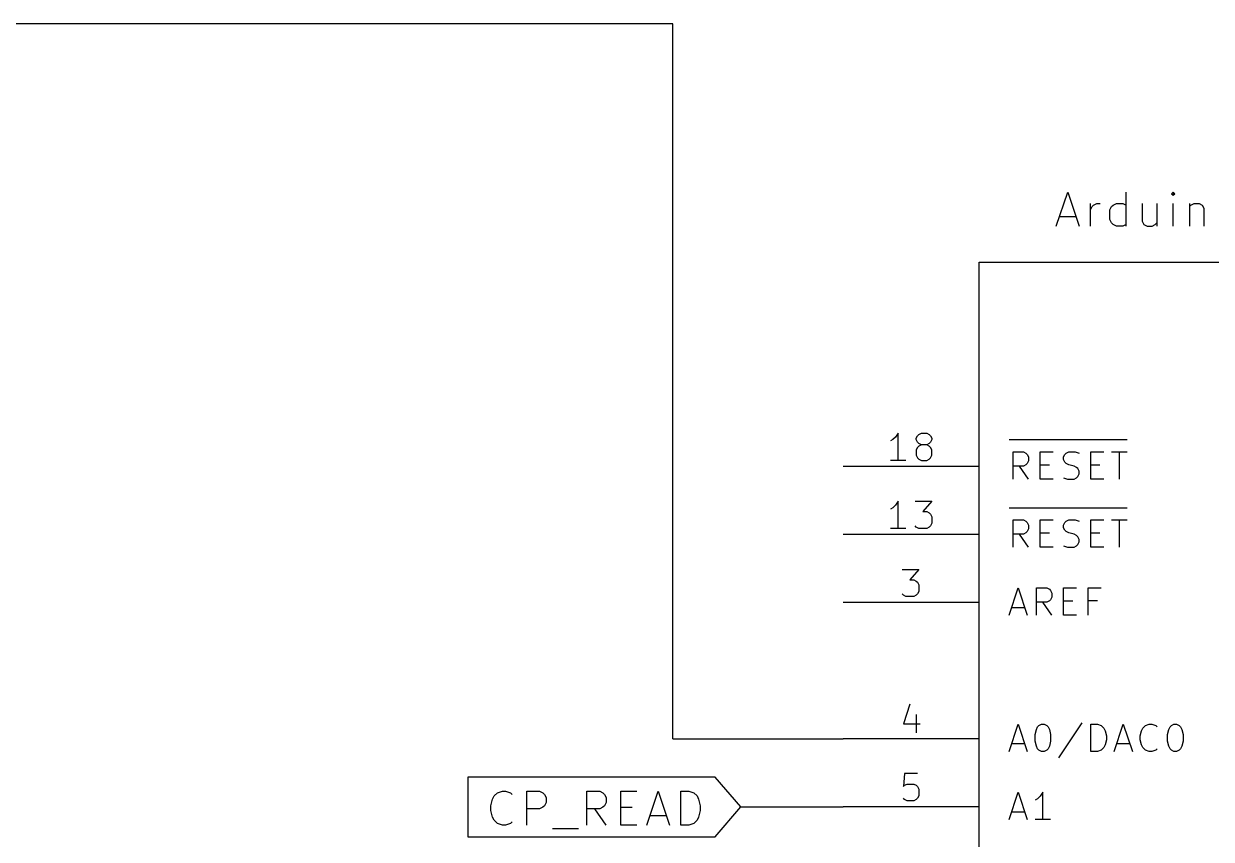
# Model space of a CAD drawing. Extents: x 0.4 to 16.1, y -11.3 to -0.4.
# Drawn here: x 2.848 to 4.59, y -3.647 to -2.45 of the extents above; entities that cross this region are included whole.
import ezdxf

# ---------------------------------------------------------------- set-up
doc = ezdxf.new("R2010")
doc.units = 0
doc.header["$MEASUREMENT"] = 0
for name, color, linetype in [('CYAN2', 4, 'CONTINUOUS'), ('GREEN3', 91, 'CONTINUOUS'), ('LYELLOW', 51, 'CONTINUOUS'), ('RED2', 1, 'CONTINUOUS'), ('RED3', 11, 'CONTINUOUS')]:
    doc.layers.add(name, color=color, linetype=linetype)

msp = doc.modelspace()

# ---------------------------------------------------------------- linework, layer by layer
at = {"layer": 'CYAN2', "linetype": 'CONTINUOUS'}
for p, q in [((4.3631, -2.74713), (4.37977, -2.69713)), ((4.37977, -2.69713), (4.39644, -2.74713)), ((4.46548, -2.74713), (4.46548, -2.69713)), ((4.53453, -2.69713), (4.53215, -2.69951)), ((4.53215, -2.69951), (4.53453, -2.70189)), ((4.53691, -2.69951), (4.53453, -2.69713)), ((4.53453, -2.69713), (4.53453, -2.70189)), ((4.53453, -2.70189), (4.53691, -2.69951)), ((4.4131, -2.74713), (4.4131, -2.7138)), ((4.4131, -2.72332), (4.41548, -2.71856)), ((4.41548, -2.71856), (4.41787, -2.71618)), ((4.41787, -2.71618), (4.42263, -2.7138)), ((4.42263, -2.7138), (4.42739, -2.7138)), ((4.44168, -2.72332), (4.44406, -2.71856)), ((4.44406, -2.71856), (4.44644, -2.71618)), ((4.44644, -2.71618), (4.4512, -2.7138)), ((4.4512, -2.7138), (4.46072, -2.7138)), ((4.46072, -2.7138), (4.46548, -2.71618)), ((4.48929, -2.7138), (4.48929, -2.73999)), ((4.51072, -2.7138), (4.51072, -2.74713)), ((4.53453, -2.74713), (4.53453, -2.7138)), ((4.55834, -2.7138), (4.55834, -2.74713)), ((4.55834, -2.71856), (4.56072, -2.71618)), ((4.56072, -2.71618), (4.56548, -2.7138)), ((4.56548, -2.7138), (4.57263, -2.7138)), ((4.57263, -2.7138), (4.57739, -2.71618)), ((4.57739, -2.71618), (4.57977, -2.72094)), ((4.36787, -2.73285), (4.39167, -2.73285)), ((4.44168, -2.73761), (4.44168, -2.72332)), ((4.57977, -2.72094), (4.57977, -2.74713)), ((4.44406, -2.74237), (4.44168, -2.73761)), ((4.44644, -2.74475), (4.44406, -2.74237)), ((4.4512, -2.74713), (4.44644, -2.74475)), ((4.46072, -2.74713), (4.4512, -2.74713)), ((4.46548, -2.74475), (4.46072, -2.74713)), ((4.48929, -2.73999), (4.49167, -2.74475)), ((4.49167, -2.74475), (4.49644, -2.74713)), ((4.49644, -2.74713), (4.50358, -2.74713)), ((4.50358, -2.74713), (4.50834, -2.74475)), ((4.50834, -2.74475), (4.51072, -2.74237)), ((4.294, -3.0606), (4.46695, -3.0606)), ((4.29952, -3.1185), (4.29952, -3.0785)), ((4.29952, -3.0785), (4.31476, -3.0785)), ((4.31476, -3.0785), (4.31857, -3.08041)), ((4.31857, -3.08041), (4.32047, -3.08231)), ((4.32047, -3.08231), (4.32238, -3.08613)), ((4.33952, -3.1185), (4.33952, -3.0785)), ((4.33952, -3.0785), (4.35857, -3.0785)), ((4.37381, -3.08613), (4.37571, -3.08231)), ((4.37571, -3.08231), (4.37761, -3.08041)), ((4.37761, -3.08041), (4.38143, -3.0785)), ((4.38143, -3.0785), (4.39095, -3.0785)), ((4.39095, -3.0785), (4.39666, -3.08041)), ((4.41381, -3.1185), (4.41381, -3.0785)), ((4.41381, -3.0785), (4.43285, -3.0785)), ((4.44428, -3.0785), (4.46714, -3.0785)), ((4.45571, -3.1185), (4.45571, -3.0785)), ((4.31476, -3.09946), (4.29952, -3.09946)), ((4.32238, -3.1185), (4.30905, -3.09946)), ((4.31857, -3.09755), (4.31476, -3.09946)), ((4.32047, -3.09565), (4.31857, -3.09755)), ((4.32238, -3.09184), (4.32047, -3.09565)), ((4.32238, -3.08613), (4.32238, -3.09184)), ((4.33952, -3.09755), (4.35285, -3.09755)), ((4.37381, -3.08993), (4.37381, -3.08613)), ((4.37571, -3.09374), (4.37381, -3.08993)), ((4.37761, -3.09565), (4.37571, -3.09374)), ((4.38143, -3.09755), (4.37761, -3.09565)), ((4.38904, -3.09946), (4.38143, -3.09755)), ((4.39285, -3.10136), (4.38904, -3.09946)), ((4.39476, -3.10327), (4.39285, -3.10136)), ((4.41381, -3.09755), (4.42714, -3.09755)), ((4.35857, -3.1185), (4.33952, -3.1185)), ((4.37381, -3.1166), (4.37952, -3.1185)), ((4.37952, -3.1185), (4.38904, -3.1185)), ((4.38904, -3.1185), (4.39285, -3.1166)), ((4.39285, -3.1166), (4.39476, -3.1147)), ((4.39666, -3.10707), (4.39476, -3.10327)), ((4.39476, -3.1147), (4.39666, -3.11089)), ((4.39666, -3.11089), (4.39666, -3.10707)), ((4.43285, -3.1185), (4.41381, -3.1185)), ((4.294, -3.1606), (4.46695, -3.1606)), ((4.29952, -3.2185), (4.29952, -3.1785)), ((4.29952, -3.1785), (4.31476, -3.1785)), ((4.31476, -3.1785), (4.31857, -3.18041)), ((4.31857, -3.18041), (4.32047, -3.18231)), ((4.32047, -3.18231), (4.32238, -3.18613)), ((4.32238, -3.18613), (4.32238, -3.19184)), ((4.33952, -3.2185), (4.33952, -3.1785)), ((4.33952, -3.1785), (4.35857, -3.1785)), ((4.37381, -3.18613), (4.37571, -3.18231)), ((4.37381, -3.18993), (4.37381, -3.18613)), ((4.37571, -3.18231), (4.37761, -3.18041)), ((4.37761, -3.18041), (4.38143, -3.1785)), ((4.38143, -3.1785), (4.39095, -3.1785)), ((4.39095, -3.1785), (4.39666, -3.18041)), ((4.41381, -3.2185), (4.41381, -3.1785)), ((4.41381, -3.1785), (4.43285, -3.1785)), ((4.44428, -3.1785), (4.46714, -3.1785)), ((4.45571, -3.2185), (4.45571, -3.1785)), ((4.31476, -3.19946), (4.29952, -3.19946)), ((4.32238, -3.2185), (4.30905, -3.19946)), ((4.31857, -3.19755), (4.31476, -3.19946)), ((4.32047, -3.19565), (4.31857, -3.19755)), ((4.32238, -3.19184), (4.32047, -3.19565)), ((4.33952, -3.19755), (4.35285, -3.19755)), ((4.37571, -3.19374), (4.37381, -3.18993)), ((4.37761, -3.19565), (4.37571, -3.19374)), ((4.38143, -3.19755), (4.37761, -3.19565)), ((4.38904, -3.19946), (4.38143, -3.19755)), ((4.39285, -3.20136), (4.38904, -3.19946)), ((4.39476, -3.20327), (4.39285, -3.20136)), ((4.39666, -3.20707), (4.39476, -3.20327)), ((4.41381, -3.19755), (4.42714, -3.19755)), ((4.35857, -3.2185), (4.33952, -3.2185)), ((4.37381, -3.2166), (4.37952, -3.2185)), ((4.37952, -3.2185), (4.38904, -3.2185)), ((4.38904, -3.2185), (4.39285, -3.2166)), ((4.39285, -3.2166), (4.39476, -3.2147)), ((4.39476, -3.2147), (4.39666, -3.21089)), ((4.39666, -3.21089), (4.39666, -3.20707)), ((4.43285, -3.2185), (4.41381, -3.2185)), ((4.29381, -3.3185), (4.30714, -3.2785)), ((4.30714, -3.2785), (4.32047, -3.3185)), ((4.33381, -3.3185), (4.33381, -3.2785)), ((4.33381, -3.2785), (4.34905, -3.2785)), ((4.34905, -3.2785), (4.35286, -3.28041)), ((4.35286, -3.28041), (4.35476, -3.28231)), ((4.35476, -3.28231), (4.35667, -3.28613)), ((4.35667, -3.29184), (4.35476, -3.29565)), ((4.35667, -3.28613), (4.35667, -3.29184)), ((4.37381, -3.3185), (4.37381, -3.2785)), ((4.37381, -3.2785), (4.39286, -3.2785)), ((4.41, -3.3185), (4.41, -3.2785)), ((4.41, -3.2785), (4.42905, -3.2785)), ((4.29762, -3.30707), (4.31667, -3.30707)), ((4.34905, -3.29946), (4.33381, -3.29946)), ((4.35667, -3.3185), (4.34333, -3.29946)), ((4.35286, -3.29755), (4.34905, -3.29946)), ((4.35476, -3.29565), (4.35286, -3.29755)), ((4.37381, -3.29755), (4.38714, -3.29755)), ((4.42333, -3.29755), (4.41, -3.29755)), ((4.39286, -3.3185), (4.37381, -3.3185)), ((4.29381, -3.5185), (4.30714, -3.4785)), ((4.30714, -3.4785), (4.32047, -3.5185)), ((4.33381, -3.48613), (4.33571, -3.48231)), ((4.33571, -3.48231), (4.33762, -3.48041)), ((4.33762, -3.48041), (4.34143, -3.4785)), ((4.34143, -3.4785), (4.34524, -3.4785)), ((4.34524, -3.4785), (4.34905, -3.48041)), ((4.34905, -3.48041), (4.35095, -3.48231)), ((4.35095, -3.48231), (4.35286, -3.48613)), ((4.40048, -3.4766), (4.36619, -3.52803)), ((4.41381, -3.5185), (4.41381, -3.4785)), ((4.41381, -3.4785), (4.42333, -3.4785)), ((4.42333, -3.4785), (4.42905, -3.48041)), ((4.42905, -3.48041), (4.43286, -3.48422)), ((4.43286, -3.48422), (4.43476, -3.48803)), ((4.44809, -3.5185), (4.46143, -3.4785)), ((4.46143, -3.4785), (4.47476, -3.5185)), ((4.4881, -3.48803), (4.49, -3.48422)), ((4.49, -3.48422), (4.49381, -3.48041)), ((4.49381, -3.48041), (4.49952, -3.4785)), ((4.49952, -3.4785), (4.50333, -3.4785)), ((4.50333, -3.4785), (4.50905, -3.48041)), ((4.50905, -3.48041), (4.51095, -3.48231)), ((4.5281, -3.48613), (4.53, -3.48231)), ((4.53, -3.48231), (4.53191, -3.48041)), ((4.53191, -3.48041), (4.53572, -3.4785)), ((4.53572, -3.4785), (4.53952, -3.4785)), ((4.53952, -3.4785), (4.54333, -3.48041)), ((4.54333, -3.48041), (4.54524, -3.48231)), ((4.54524, -3.48231), (4.54715, -3.48613)), ((4.33191, -3.49374), (4.33381, -3.48613)), ((4.33191, -3.50327), (4.33191, -3.49374)), ((4.33381, -3.51089), (4.33191, -3.50327)), ((4.35286, -3.48613), (4.35476, -3.49374)), ((4.35476, -3.50327), (4.35286, -3.51089)), ((4.35476, -3.49374), (4.35476, -3.50327)), ((4.43476, -3.48803), (4.43667, -3.49565)), ((4.43667, -3.50136), (4.43476, -3.50898)), ((4.43667, -3.49565), (4.43667, -3.50136)), ((4.48619, -3.49565), (4.4881, -3.48803)), ((4.48619, -3.50136), (4.48619, -3.49565)), ((4.4881, -3.50898), (4.48619, -3.50136)), ((4.52619, -3.49374), (4.5281, -3.48613)), ((4.52619, -3.50327), (4.52619, -3.49374)), ((4.5281, -3.51089), (4.52619, -3.50327)), ((4.54715, -3.48613), (4.54905, -3.49374)), ((4.54905, -3.50327), (4.54715, -3.51089)), ((4.54905, -3.49374), (4.54905, -3.50327)), ((4.29762, -3.50707), (4.31667, -3.50707)), ((4.33571, -3.5147), (4.33381, -3.51089)), ((4.33762, -3.5166), (4.33571, -3.5147)), ((4.34143, -3.5185), (4.33762, -3.5166)), ((4.34524, -3.5185), (4.34143, -3.5185)), ((4.34905, -3.5166), (4.34524, -3.5185)), ((4.35095, -3.5147), (4.34905, -3.5166)), ((4.35286, -3.51089), (4.35095, -3.5147)), ((4.42333, -3.5185), (4.41381, -3.5185)), ((4.42905, -3.5166), (4.42333, -3.5185)), ((4.43286, -3.51279), (4.42905, -3.5166)), ((4.43476, -3.50898), (4.43286, -3.51279)), ((4.45191, -3.50707), (4.47095, -3.50707)), ((4.49, -3.51279), (4.4881, -3.50898)), ((4.49381, -3.5166), (4.49, -3.51279)), ((4.49952, -3.5185), (4.49381, -3.5166)), ((4.50333, -3.5185), (4.49952, -3.5185)), ((4.50905, -3.5166), (4.50333, -3.5185)), ((4.51095, -3.5147), (4.50905, -3.5166)), ((4.53, -3.5147), (4.5281, -3.51089)), ((4.53191, -3.5166), (4.53, -3.5147)), ((4.53572, -3.5185), (4.53191, -3.5166)), ((4.53952, -3.5185), (4.53572, -3.5185)), ((4.54333, -3.5166), (4.53952, -3.5185)), ((4.54524, -3.5147), (4.54333, -3.5166)), ((4.54715, -3.51089), (4.54524, -3.5147)), ((4.29381, -3.6185), (4.30714, -3.5785)), ((4.30714, -3.5785), (4.32047, -3.6185)), ((4.33571, -3.58803), (4.33191, -3.58993)), ((4.33952, -3.58422), (4.33571, -3.58803)), ((4.34333, -3.5785), (4.33952, -3.58422)), ((4.34333, -3.6185), (4.34333, -3.5785)), ((4.29762, -3.60707), (4.31667, -3.60707)), ((4.35476, -3.6185), (4.33191, -3.6185))]:
    msp.add_line(p, q, dxfattribs=at)
at = {"layer": 'GREEN3', "linetype": 'CONTINUOUS'}
for p, q in [((3.8, -2.45), (2.65, -2.45)), ((3.8, -3.5), (3.8, -2.45)), ((3.8, -3.5), (4.05, -3.5)), ((3.9, -3.6), (4.05, -3.6))]:
    msp.add_line(p, q, dxfattribs=at)
at = {"layer": 'LYELLOW', "linetype": 'CONTINUOUS'}
for p, q in [((4.25, -4.8), (4.25, -2.8)), ((4.25, -2.8), (5.25, -2.8))]:
    msp.add_line(p, q, dxfattribs=at)
at = {"layer": 'RED2', "linetype": 'CONTINUOUS'}
for p, q in [((4.25, -4.8), (4.25, -2.8)), ((4.25, -2.8), (5.25, -2.8)), ((4.25, -3.1), (4.05, -3.1)), ((4.25, -3.2), (4.05, -3.2)), ((4.25, -3.3), (4.05, -3.3)), ((4.25, -3.5), (4.05, -3.5)), ((3.8625, -3.55624), (3.49942, -3.55624)), ((3.49942, -3.55624), (3.49942, -3.6)), ((3.9, -3.6), (3.8625, -3.55624)), ((3.53333, -3.59813), (3.53571, -3.58861)), ((3.53571, -3.58861), (3.53809, -3.58385)), ((3.53809, -3.58385), (3.54286, -3.57909)), ((3.54286, -3.57909), (3.55, -3.5767)), ((3.55, -3.5767), (3.55476, -3.5767)), ((3.55476, -3.5767), (3.56191, -3.57909)), ((3.56191, -3.57909), (3.56428, -3.58147)), ((3.58571, -3.6267), (3.58571, -3.5767)), ((3.58571, -3.5767), (3.60476, -3.5767)), ((3.60476, -3.5767), (3.60952, -3.57909)), ((3.60952, -3.57909), (3.61191, -3.58147)), ((3.61191, -3.58147), (3.61428, -3.58623)), ((3.61428, -3.58623), (3.61428, -3.59337)), ((3.67381, -3.6267), (3.67381, -3.5767)), ((3.67381, -3.5767), (3.69285, -3.5767)), ((3.69285, -3.5767), (3.69762, -3.57909)), ((3.69762, -3.57909), (3.7, -3.58147)), ((3.7, -3.58147), (3.70238, -3.58623)), ((3.70238, -3.58623), (3.70238, -3.59337)), ((3.72381, -3.6267), (3.72381, -3.5767)), ((3.72381, -3.5767), (3.74762, -3.5767)), ((3.7619, -3.6267), (3.77857, -3.5767)), ((3.77857, -3.5767), (3.79524, -3.6267)), ((3.8119, -3.6267), (3.8119, -3.5767)), ((3.8119, -3.5767), (3.82381, -3.5767)), ((3.82381, -3.5767), (3.83095, -3.57909)), ((3.83095, -3.57909), (3.83571, -3.58385)), ((3.83571, -3.58385), (3.83809, -3.58861)), ((3.83809, -3.58861), (3.84047, -3.59813)), ((3.49942, -3.6), (3.49942, -3.64376)), ((3.53333, -3.60528), (3.53333, -3.59813)), ((3.53571, -3.6148), (3.53333, -3.60528)), ((3.60476, -3.6029), (3.58571, -3.6029)), ((3.60952, -3.60052), (3.60476, -3.6029)), ((3.61191, -3.59813), (3.60952, -3.60052)), ((3.61428, -3.59337), (3.61191, -3.59813)), ((3.69285, -3.6029), (3.67381, -3.6029)), ((3.70238, -3.6267), (3.68571, -3.6029)), ((3.69762, -3.60052), (3.69285, -3.6029)), ((3.7, -3.59813), (3.69762, -3.60052)), ((3.70238, -3.59337), (3.7, -3.59813)), ((3.72381, -3.60052), (3.74048, -3.60052)), ((3.84047, -3.60528), (3.83809, -3.6148)), ((3.84047, -3.59813), (3.84047, -3.60528)), ((3.8625, -3.64376), (3.9, -3.6)), ((4.25, -3.6), (4.05, -3.6)), ((3.53809, -3.61956), (3.53571, -3.6148)), ((3.54286, -3.62433), (3.53809, -3.61956)), ((3.55, -3.6267), (3.54286, -3.62433)), ((3.56191, -3.62433), (3.55476, -3.6267)), ((3.56428, -3.62194), (3.56191, -3.62433)), ((3.76667, -3.61242), (3.79047, -3.61242)), ((3.83095, -3.62433), (3.82381, -3.6267)), ((3.83571, -3.61956), (3.83095, -3.62433)), ((3.83809, -3.6148), (3.83571, -3.61956)), ((3.55476, -3.6267), (3.55, -3.6267)), ((3.62381, -3.63147), (3.66191, -3.63147)), ((3.74762, -3.6267), (3.72381, -3.6267)), ((3.82381, -3.6267), (3.8119, -3.6267)), ((3.49942, -3.64376), (3.8625, -3.64376))]:
    msp.add_line(p, q, dxfattribs=at)
at = {"layer": 'RED3', "linetype": 'CONTINUOUS'}
for p, q in [((4.12333, -3.06063), (4.11952, -3.06253)), ((4.12714, -3.05682), (4.12333, -3.06063)), ((4.13095, -3.0511), (4.12714, -3.05682)), ((4.13095, -3.0911), (4.13095, -3.0511)), ((4.15762, -3.05872), (4.15952, -3.05491)), ((4.15762, -3.06063), (4.15762, -3.05872)), ((4.15952, -3.06444), (4.15762, -3.06063)), ((4.15952, -3.05491), (4.16143, -3.05301)), ((4.16143, -3.06634), (4.15952, -3.06444)), ((4.16143, -3.05301), (4.16524, -3.0511)), ((4.16524, -3.06825), (4.16143, -3.06634)), ((4.16524, -3.0511), (4.17285, -3.0511)), ((4.17285, -3.0511), (4.17667, -3.05301)), ((4.17667, -3.06634), (4.17285, -3.06825)), ((4.17667, -3.05301), (4.17857, -3.05491)), ((4.17857, -3.06444), (4.17667, -3.06634)), ((4.17857, -3.05491), (4.18047, -3.05872)), ((4.18047, -3.06063), (4.17857, -3.06444)), ((4.18047, -3.05872), (4.18047, -3.06063)), ((4.15952, -3.07206), (4.15762, -3.07587)), ((4.15762, -3.07587), (4.15762, -3.08348)), ((4.15762, -3.08348), (4.15952, -3.0873)), ((4.16143, -3.07015), (4.15952, -3.07206)), ((4.16524, -3.06825), (4.16143, -3.07015)), ((4.17285, -3.06825), (4.16524, -3.06825)), ((4.17667, -3.07015), (4.17285, -3.06825)), ((4.17857, -3.07206), (4.17667, -3.07015)), ((4.18047, -3.07587), (4.17857, -3.07206)), ((4.17857, -3.0873), (4.18047, -3.08348)), ((4.18047, -3.08348), (4.18047, -3.07587)), ((4.14238, -3.0911), (4.11952, -3.0911)), ((4.15952, -3.0873), (4.16143, -3.0892)), ((4.16143, -3.0892), (4.16524, -3.0911)), ((4.16524, -3.0911), (4.17285, -3.0911)), ((4.17285, -3.0911), (4.17667, -3.0892)), ((4.17667, -3.0892), (4.17857, -3.0873)), ((4.13095, -3.1511), (4.12714, -3.15682)), ((4.13095, -3.1911), (4.13095, -3.1511)), ((4.15571, -3.1511), (4.18047, -3.1511)), ((4.18047, -3.1511), (4.16714, -3.16634)), ((4.12333, -3.16063), (4.11952, -3.16253)), ((4.12714, -3.15682), (4.12333, -3.16063)), ((4.16714, -3.16634), (4.17285, -3.16634)), ((4.17285, -3.16634), (4.17667, -3.16825)), ((4.17667, -3.16825), (4.17857, -3.17015)), ((4.17857, -3.17015), (4.18047, -3.17396)), ((4.15762, -3.1892), (4.15571, -3.1873)), ((4.16143, -3.1911), (4.15762, -3.1892)), ((4.17667, -3.1892), (4.17285, -3.1911)), ((4.17857, -3.1873), (4.17667, -3.1892)), ((4.18047, -3.18348), (4.17857, -3.1873)), ((4.18047, -3.17396), (4.18047, -3.18348)), ((4.14238, -3.1911), (4.11952, -3.1911)), ((4.17285, -3.1911), (4.16143, -3.1911)), ((4.13667, -3.2511), (4.16143, -3.2511)), ((4.16143, -3.2511), (4.14809, -3.26634)), ((4.14809, -3.26634), (4.15381, -3.26634)), ((4.15381, -3.26634), (4.15762, -3.26825)), ((4.15762, -3.26825), (4.15952, -3.27015)), ((4.15952, -3.27015), (4.16143, -3.27396)), ((4.16143, -3.27396), (4.16143, -3.28348)), ((4.13857, -3.2892), (4.13667, -3.2873)), ((4.14238, -3.2911), (4.13857, -3.2892)), ((4.15381, -3.2911), (4.14238, -3.2911)), ((4.15762, -3.2892), (4.15381, -3.2911)), ((4.15952, -3.2873), (4.15762, -3.2892)), ((4.16143, -3.28348), (4.15952, -3.2873)), ((4.14809, -3.4492), (4.13857, -3.47777)), ((4.15762, -3.46444), (4.15762, -3.4911)), ((4.13857, -3.47777), (4.16333, -3.47777)), ((4.14048, -3.5511), (4.13857, -3.57015)), ((4.15952, -3.5511), (4.14048, -3.5511)), ((4.13857, -3.57015), (4.14048, -3.56825)), ((4.14048, -3.56825), (4.14428, -3.56634)), ((4.14428, -3.56634), (4.15381, -3.56634)), ((4.15381, -3.56634), (4.15762, -3.56825)), ((4.15762, -3.56825), (4.15952, -3.57015)), ((4.15952, -3.57015), (4.16143, -3.57396)), ((4.14048, -3.5892), (4.13857, -3.5873)), ((4.14428, -3.5911), (4.14048, -3.5892)), ((4.15762, -3.5892), (4.15381, -3.5911)), ((4.15952, -3.5873), (4.15762, -3.5892)), ((4.16143, -3.58348), (4.15952, -3.5873)), ((4.16143, -3.57396), (4.16143, -3.58348)), ((4.15381, -3.5911), (4.14428, -3.5911))]:
    msp.add_line(p, q, dxfattribs=at)

doc.saveas('drawing.dxf')
